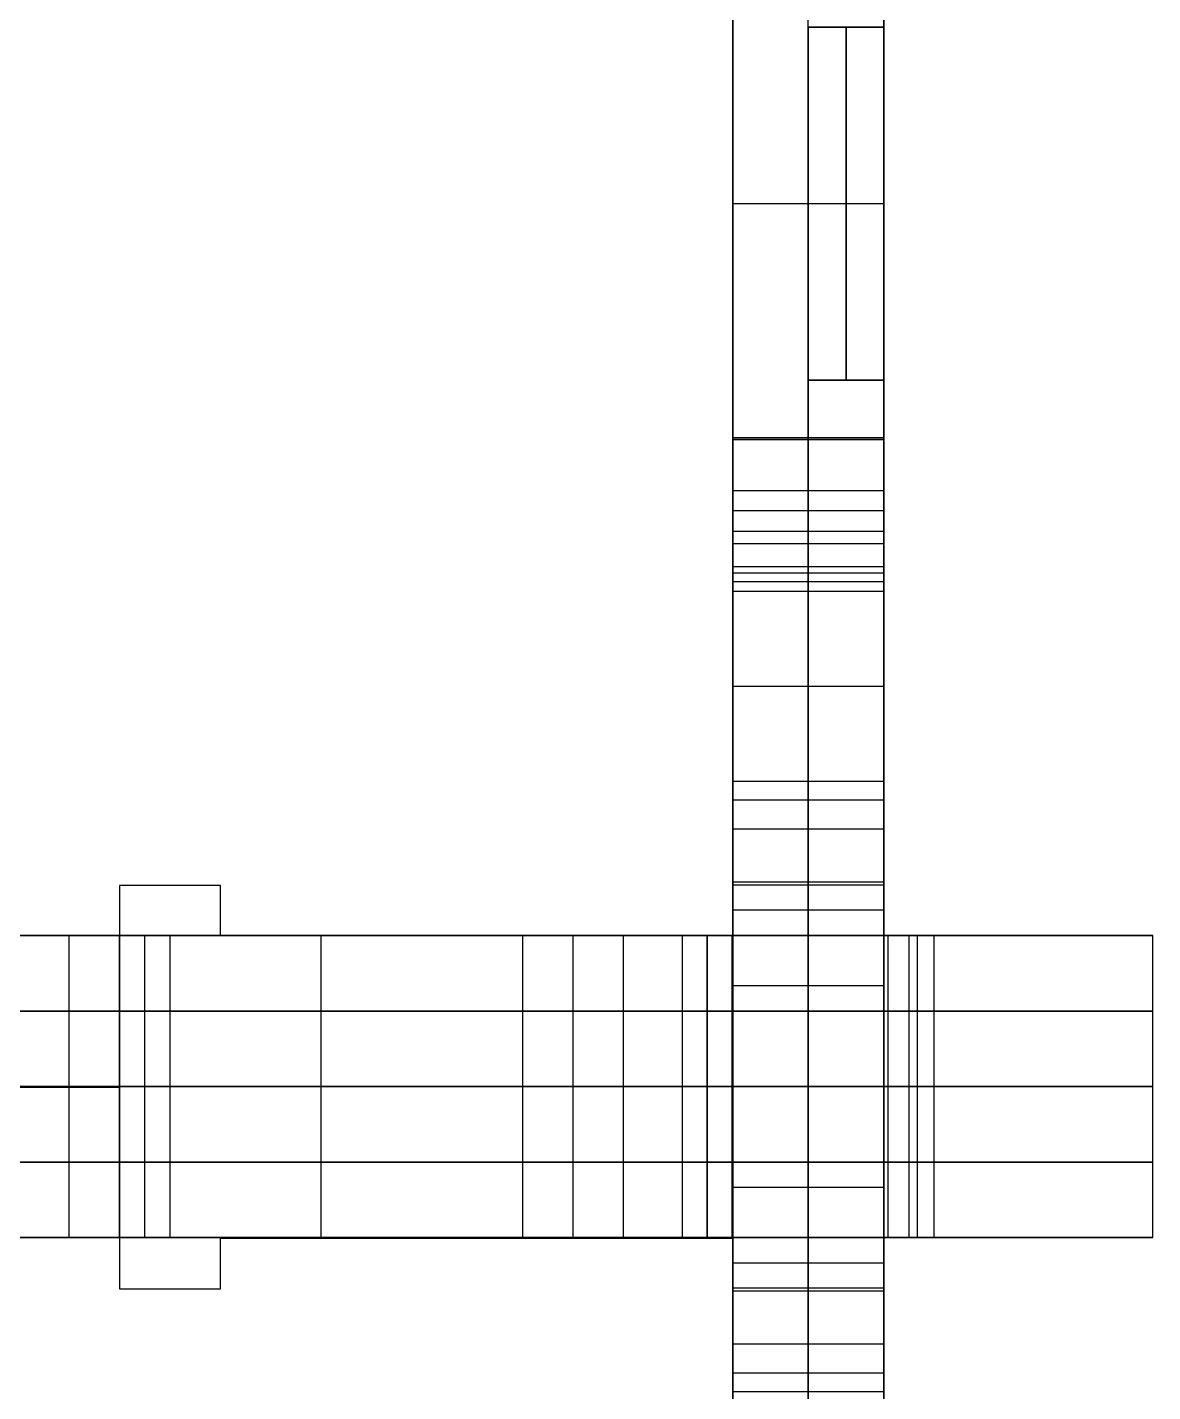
# Model space of a CAD drawing. Extents: x 3574 to 3842, y -44368 to -40231.
# Drawn here: x 3708.5 to 3842.5, y -42335.8 to -42173.4 of the extents above; entities that cross this region are included whole.
import ezdxf

# ---------------------------------------------------------------- set-up
doc = ezdxf.new("R2010")
doc.units = 0
doc.layers.add('ENDS', color=40, linetype='CONTINUOUS')

# ---------------------------------------------------------------- blocks, each defined once
blk = doc.blocks.new('SKYLARK200_END-XS-1')
at = {"layer": 'ENDS'}
for p, q in [((-50, 2668, 141), (-50, 2068, 141)), ((-32, 2668, 141), (-32, 2068, 141)), ((-50, 2227.55, 282), (-50, 2085.94, 282)), ((-50, 2227.55, 264), (-50, 2085.94, 264)), ((-50, 2227.55, 273), (-50, 2085.94, 273)), ((-50, 2212.1, 56), (-50, 2134.1, 56)), ((-50, 2134.1, 226), (-50, 2212.1, 226)), ((-41, 2194.1, 226), (-41, 2212.1, 226)), ((-32, 2212.1, 56), (-32, 2194.1, 56)), ((-32, 2194.1, 226), (-32, 2212.1, 226)), ((-32, 2194.1, 226), (-41, 2194.1, 226)), ((-41, 2194.1, 226), (-41, 2152.1, 226)), ((-41, 2152.1, 56), (-41, 2194.1, 56)), ((-41, 2194.1, 56), (-32, 2194.1, 56)), ((-41, 2191.29, 215.5), (-41, 2154.91, 215.5)), ((-41, 2154.91, 66.5), (-41, 2191.29, 66.5)), ((-41, 2173.1, 226), (-50, 2173.1, 226)), ((-41, 2173.1, 56), (-50, 2173.1, 56)), ((-32, 2173.1, 205), (-41, 2173.1, 205)), ((-41, 2173.1, 226), (-41, 2173.1, 205)), ((-32, 2173.1, 77), (-41, 2173.1, 77)), ((-41, 2173.1, 56), (-41, 2173.1, 77)), ((-50, 2156.75, 282), (-50, 2156.75, 264)), ((-41, 2152.1, 226), (-32, 2152.1, 226)), ((-32, 2152.1, 56), (-41, 2152.1, 56)), ((-41, 2134.1, 226), (-41, 2152.1, 226)), ((-41, 2152.1, 56), (-41, 2134.1, 56)), ((-32, 2134.1, 226), (-32, 2152.1, 226)), ((-32, 2152.1, 56), (-32, 2134.1, 56)), ((-32, 2145.25, 0), (-50, 2145.25, 0)), ((-50, 2145.25, 0), (-50, 2132.6, 0)), ((-32, 2145.25, 282), (-50, 2145.25, 282)), ((-50, 2132.6, 282), (-50, 2145.25, 282)), ((-32, 2145.19, 0.87), (-50, 2145.19, 0.87)), ((-32, 2145.19, 281.13), (-50, 2145.19, 281.13)), ((-32, 2145, 1.72), (-50, 2145, 1.72)), ((-50, 2128.1, 50), (-50, 2145, 1.72)), ((-32, 2145, 280.28), (-50, 2145, 280.28)), ((-50, 2145, 280.28), (-50, 2128.1, 232)), ((-41, 2145.25, 0), (-41, 2132.6, 0)), ((-41, 2132.6, 282), (-41, 2145.25, 282)), ((-41, 2128.1, 50), (-41, 2145, 1.72)), ((-41, 2145, 280.28), (-41, 2128.1, 232)), ((-32, 2145.25, 0), (-32, 2132.6, 0)), ((-32, 2132.6, 282), (-32, 2145.25, 282)), ((-32, 2128.1, 50), (-32, 2145, 1.72)), ((-32, 2145, 280.28), (-32, 2128.1, 232)), ((-32, 2138.92, 0), (-50, 2138.92, 0)), ((-32, 2138.92, 282), (-50, 2138.92, 282)), ((-32, 2136.55, 25.86), (-50, 2136.55, 25.86)), ((-32, 2136.55, 256.14), (-50, 2136.55, 256.14)), ((-32, 2134.1, 56), (-50, 2134.1, 56)), ((-32, 2134.1, 226), (-50, 2134.1, 226)), ((-32, 2132.6, 0), (-50, 2132.6, 0)), ((-32, 2132.6, 282), (-50, 2132.6, 282)), ((-32, 2129.86, 54.24), (-50, 2129.86, 54.24)), ((-32, 2129.86, 227.76), (-50, 2129.86, 227.76)), ((-32, 2129.13, -1.1), (-50, 2129.13, -1.1)), ((-32, 2129.13, 283.1), (-50, 2129.13, 283.1)), ((-32, 2128.1, 50), (-50, 2128.1, 50)), ((-32, 2128.1, 232), (-50, 2128.1, 232)), ((-32, 2126.94, -4), (-50, 2126.94, -4)), ((-32, 2126.94, 286), (-50, 2126.94, 286)), ((-32, 2115.62, -12), (-50, 2115.62, -12)), ((-32, 2115.62, 294), (-50, 2115.62, 294)), ((-32, 2104.31, -4), (-50, 2104.31, -4)), ((-32, 2104.31, 286), (-50, 2104.31, 286)), ((-32, 2102.12, -1.1), (-50, 2102.12, -1.1)), ((-32, 2102.12, 283.1), (-50, 2102.12, 283.1)), ((-32, 2098.65, 0), (-50, 2098.65, 0)), ((-50, 2098.65, 0), (-50, 2086, 0)), ((-32, 2098.65, 282), (-50, 2098.65, 282)), ((-50, 2086, 282), (-50, 2098.65, 282)), ((-41, 2098.65, 0), (-41, 2086, 0)), ((-41, 2086, 282), (-41, 2098.65, 282)), ((-32, 2098.65, 0), (-32, 2086, 0)), ((-32, 2086, 282), (-32, 2098.65, 282)), ((-111, 2091.96, 282), (-123, 2091.96, 282)), ((-123, 2091.96, 282), (-123, 2091.96, 264)), ((-111, 2091.96, 264), (-123, 2091.96, 264)), ((-123, 2091.96, 282), (-123, 2067.96, 282)), ((-123, 2091.96, 264), (-123, 2067.96, 264)), ((-111, 2091.96, 273), (-123, 2091.96, 273)), ((-123, 2091.96, 273), (-123, 2067.96, 273)), ((-117, 2091.96, 282), (-117, 2091.96, 264)), ((-111, 2085.96, 282), (-111, 2091.96, 282)), ((-111, 2091.96, 282), (-111, 2091.96, 264)), ((-111, 2085.96, 264), (-111, 2091.96, 264)), ((-111, 2085.96, 273), (-111, 2091.96, 273)), ((-32, 2092.33, 0), (-50, 2092.33, 0)), ((-32, 2092.33, 282), (-50, 2092.33, 282)), ((-32, 2092, 12.75), (-50, 2092, 12.75)), ((-50, 2086, 12.75), (-50, 2092, 12.75)), ((-32, 2092, 24.75), (-50, 2092, 24.75)), ((-50, 2092, 12.75), (-50, 2092, 24.75)), ((-50, 2092, 24.75), (-50, 2068, 24.75)), ((-32, 2092, 79.75), (-50, 2092, 79.75)), ((-50, 2068, 79.75), (-50, 2092, 79.75)), ((-32, 2092, 101), (-50, 2092, 101)), ((-50, 2092, 79.75), (-50, 2092, 101)), ((-50, 2092, 101), (-50, 2068, 101)), ((-32, 2092, 181), (-50, 2092, 181)), ((-50, 2068, 181), (-50, 2092, 181)), ((-32, 2092, 189), (-50, 2092, 189)), ((-50, 2092, 181), (-50, 2092, 189)), ((-50, 2092, 189), (-50, 2086, 189)), ((-32, 2092, 202.5), (-50, 2092, 202.5)), ((-50, 2086, 202.5), (-50, 2092, 202.5)), ((-32, 2092, 214.5), (-50, 2092, 214.5)), ((-50, 2092, 202.5), (-50, 2092, 214.5)), ((-50, 2092, 214.5), (-50, 2068, 214.5)), ((-32, 2092, 259.5), (-50, 2092, 259.5)), ((-50, 2068, 259.5), (-50, 2092, 259.5)), ((-32, 2092, 271.5), (-50, 2092, 271.5)), ((-50, 2092, 259.5), (-50, 2092, 271.5)), ((-50, 2092, 271.5), (-50, 2086, 271.5)), ((-32, 2092, 18.75), (-50, 2092, 18.75)), ((-32, 2092, 90.37), (-50, 2092, 90.37)), ((-32, 2092, 185), (-50, 2092, 185)), ((-32, 2092, 208.5), (-50, 2092, 208.5)), ((-32, 2092, 265.5), (-50, 2092, 265.5)), ((-41, 2086, 12.75), (-41, 2092, 12.75)), ((-41, 2092, 12.75), (-41, 2092, 24.75)), ((-41, 2092, 24.75), (-41, 2068, 24.75)), ((-41, 2068, 79.75), (-41, 2092, 79.75)), ((-41, 2092, 79.75), (-41, 2092, 101)), ((-41, 2092, 101), (-41, 2068, 101)), ((-41, 2068, 181), (-41, 2092, 181)), ((-41, 2092, 181), (-41, 2092, 189)), ((-41, 2092, 189), (-41, 2086, 189)), ((-41, 2086, 202.5), (-41, 2092, 202.5)), ((-41, 2092, 202.5), (-41, 2092, 214.5)), ((-41, 2092, 214.5), (-41, 2068, 214.5)), ((-41, 2068, 259.5), (-41, 2092, 259.5)), ((-41, 2092, 259.5), (-41, 2092, 271.5)), ((-41, 2092, 271.5), (-41, 2086, 271.5)), ((-32, 2086, 12.75), (-32, 2092, 12.75)), ((-32, 2092, 12.75), (-32, 2092, 24.75)), ((-32, 2092, 24.75), (-32, 2068, 24.75)), ((-32, 2068, 79.75), (-32, 2092, 79.75)), ((-32, 2092, 79.75), (-32, 2092, 101)), ((-32, 2092, 101), (-32, 2068, 101)), ((-32, 2068, 181), (-32, 2092, 181)), ((-32, 2092, 181), (-32, 2092, 189)), ((-32, 2092, 189), (-32, 2086, 189)), ((-32, 2086, 202.5), (-32, 2092, 202.5)), ((-32, 2092, 202.5), (-32, 2092, 214.5)), ((-32, 2092, 214.5), (-32, 2068, 214.5)), ((-32, 2068, 259.5), (-32, 2092, 259.5)), ((-32, 2092, 259.5), (-32, 2092, 271.5)), ((-32, 2092, 271.5), (-32, 2086, 271.5)), ((-111, 2088.96, 282), (-111, 2088.96, 264)), ((-32, 2089, 12.75), (-50, 2089, 12.75)), ((-32, 2089, 189), (-50, 2089, 189)), ((-32, 2089, 202.5), (-50, 2089, 202.5)), ((-32, 2089, 271.5), (-50, 2089, 271.5)), ((-250, 2086, 141), (-50, 2086, 141)), ((-117, 2086, 140), (-183, 2086, 140)), ((-135, 2086, 258), (-123, 2086, 258)), ((-134, 2086, 140), (-134, 2086, 258)), ((-129, 2068, 258), (-129, 2086, 258)), ((-123, 2068, 128), (-123, 2086, 128)), ((-123, 2086, -18), (-123, 2086, 128)), ((-123, 2068, -18), (-123, 2086, -18)), ((-123, 2086, 128), (-117, 2086, 128)), ((-123, 2068, 258), (-123, 2086, 258)), ((-123, 2068, 300), (-123, 2086, 300)), ((-123, 2086, 258), (-123, 2086, 300)), ((-123, 2086, 300), (-75, 2086, 300)), ((-75, 2086, -18), (-123, 2086, -18)), ((-123, 2068, 55), (-123, 2086, 55)), ((-123, 2068, 140), (-123, 2086, 140)), ((-123, 2068, 264), (-123, 2086, 264)), ((-120, 2068, 128), (-120, 2086, 128)), ((-117, 2068, 128), (-117, 2086, 128)), ((-117, 2068, 140), (-117, 2086, 140)), ((-117, 2086, 128), (-117, 2086, 140)), ((-117, 2068, 134), (-117, 2086, 134)), ((-50, 2085.94, 282), (-111, 2085.96, 282)), ((-111, 2085.96, 282), (-111, 2085.96, 264)), ((-50, 2085.94, 264), (-111, 2085.96, 264)), ((-50, 2085.94, 273), (-111, 2085.96, 273)), ((-99, 2068, 300), (-99, 2086, 300)), ((-99, 2068, -18), (-99, 2086, -18)), ((-80.5, 2085.95, 282), (-80.5, 2085.95, 264)), ((-75, 2068, 300), (-75, 2086, 300)), ((-75, 2068, 276), (-75, 2086, 276)), ((-75, 2086, 300), (-75, 2086, 276)), ((-75, 2086, 276), (-63, 2086, 276)), ((-75, 2068, 6), (-75, 2086, 6)), ((-63, 2086, 6), (-75, 2086, 6)), ((-75, 2068, -18), (-75, 2086, -18)), ((-75, 2086, 6), (-75, 2086, -18)), ((-75, 2068, 282), (-75, 2086, 282)), ((-75, 2068, 0), (-75, 2086, 0)), ((-69, 2068, 276), (-69, 2086, 276)), ((-69, 2068, 6), (-69, 2086, 6)), ((-63, 2068, 276), (-63, 2086, 276)), ((-63, 2068, 282), (-63, 2086, 282)), ((-63, 2086, 276), (-63, 2086, 282)), ((-63, 2086, 282), (0, 2086, 282)), ((-63, 2068, 0), (-63, 2086, 0)), ((0, 2086, 0), (-63, 2086, 0)), ((-63, 2068, 6), (-63, 2086, 6)), ((-63, 2086, 0), (-63, 2086, 6)), ((-63, 2068, 279), (-63, 2086, 279)), ((-63, 2068, 3), (-63, 2086, 3)), ((-56, 2068, 181), (-56, 2086, 181)), ((0, 2086, 181), (-56, 2086, 181)), ((-56, 2068, 169), (-56, 2086, 169)), ((-56, 2086, 181), (-56, 2086, 169)), ((-56, 2086, 169), (-50, 2086, 169)), ((-56, 2068, 113), (-56, 2086, 113)), ((-50, 2086, 113), (-56, 2086, 113)), ((-56, 2068, 101), (-56, 2086, 101)), ((-56, 2086, 113), (-56, 2086, 101)), ((-56, 2086, 101), (0, 2086, 101)), ((-56, 2086, 24.82), (-26, 2086, 24.82)), ((-56, 2068, 24.82), (-56, 2086, 24.82)), ((-56, 2068, 79.75), (-56, 2086, 79.75)), ((-26, 2086, 79.75), (-56, 2086, 79.75)), ((-56, 2068, 67.75), (-56, 2086, 67.75)), ((-56, 2086, 79.75), (-56, 2086, 67.75)), ((-56, 2086, 67.75), (-50.02, 2086, 67.75)), ((-56, 2068, 36.71), (-56, 2086, 36.71)), ((-50.07, 2086, 36.71), (-56, 2086, 36.71)), ((-56, 2086, 36.71), (-56, 2086, 24.82)), ((-56, 2068, 259.5), (-56, 2086, 259.5)), ((-26, 2086, 259.5), (-56, 2086, 259.5)), ((-56, 2068, 247.5), (-56, 2086, 247.5)), ((-56, 2086, 259.5), (-56, 2086, 247.5)), ((-56, 2086, 247.5), (-50, 2086, 247.5)), ((-56, 2068, 226.5), (-56, 2086, 226.5)), ((-50, 2086, 226.5), (-56, 2086, 226.5)), ((-56, 2068, 214.5), (-56, 2086, 214.5)), ((-56, 2086, 226.5), (-56, 2086, 214.5)), ((-56, 2086, 214.5), (-26, 2086, 214.5)), ((-56, 2068, 175), (-56, 2086, 175)), ((-56, 2068, 107), (-56, 2086, 107)), ((-56, 2068, 73.75), (-56, 2086, 73.75)), ((-56, 2068, 30.76), (-56, 2086, 30.76)), ((-56, 2068, 253.5), (-56, 2086, 253.5)), ((-56, 2068, 220.5), (-56, 2086, 220.5)), ((-53.04, 2068, 36.71), (-53.04, 2086, 36.71)), ((-53.01, 2068, 67.75), (-53.01, 2086, 67.75)), ((-53, 2068, 169), (-53, 2086, 169)), ((-53, 2068, 113), (-53, 2086, 113)), ((-53, 2068, 247.5), (-53, 2086, 247.5)), ((-53, 2068, 226.5), (-53, 2086, 226.5)), ((-50.07, 2068, 36.71), (-50.07, 2086, 36.71)), ((-50.02, 2086, 67.75), (-50.07, 2086, 36.71)), ((-50.05, 2068, 52.23), (-50.05, 2086, 52.23)), ((-50.02, 2068, 67.75), (-50.02, 2086, 67.75)), ((-50, 2068, 169), (-50, 2086, 169)), ((-50, 2068, 113), (-50, 2086, 113)), ((-50, 2086, 169), (-50, 2086, 113)), ((-50, 2068, 247.5), (-50, 2086, 247.5)), ((-50, 2068, 226.5), (-50, 2086, 226.5)), ((-50, 2086, 247.5), (-50, 2086, 226.5)), ((-50, 2068, 141), (-50, 2086, 141)), ((-50, 2068, 259.5), (-50, 2086, 259.5)), ((-50, 2068, 237), (-50, 2086, 237)), ((-32, 2086, 0), (-50, 2086, 0)), ((-32, 2086, 12.75), (-50, 2086, 12.75)), ((-50, 2086, 0), (-50, 2086, 12.75)), ((-32, 2086, 189), (-50, 2086, 189)), ((-32, 2086, 202.5), (-50, 2086, 202.5)), ((-50, 2086, 189), (-50, 2086, 202.5)), ((-32, 2086, 271.5), (-50, 2086, 271.5)), ((-32, 2086, 282), (-50, 2086, 282)), ((-50, 2086, 271.5), (-50, 2086, 282)), ((-32, 2086, 6.37), (-50, 2086, 6.37)), ((-32, 2086, 195.75), (-50, 2086, 195.75)), ((-32, 2086, 276.75), (-50, 2086, 276.75)), ((-50, 2085.94, 282), (-50, 2085.94, 264)), ((-41, 2068, 24.82), (-41, 2086, 24.82)), ((-41, 2068, 79.75), (-41, 2086, 79.75)), ((-41, 2086, 0), (-41, 2086, 12.75)), ((-41, 2086, 189), (-41, 2086, 202.5)), ((-41, 2086, 271.5), (-41, 2086, 282)), ((-32, 2068, 36.82), (-32, 2086, 36.82)), ((-26, 2086, 36.82), (-32, 2086, 36.82)), ((-32, 2068, 67.75), (-32, 2086, 67.75)), ((-32, 2086, 36.82), (-32, 2086, 67.75)), ((-32, 2086, 67.75), (-26, 2086, 67.75)), ((-32, 2068, 226.5), (-32, 2086, 226.5)), ((-26, 2086, 226.5), (-32, 2086, 226.5)), ((-32, 2068, 247.5), (-32, 2086, 247.5)), ((-32, 2086, 226.5), (-32, 2086, 247.5)), ((-32, 2086, 247.5), (-26, 2086, 247.5)), ((-32, 2068, 52.28), (-32, 2086, 52.28)), ((-32, 2068, 214.5), (-32, 2086, 214.5)), ((-32, 2068, 237), (-32, 2086, 237)), ((-32, 2086, 0), (-32, 2086, 12.75)), ((-32, 2086, 189), (-32, 2086, 202.5)), ((-32, 2086, 271.5), (-32, 2086, 282)), ((-31.5, 2068, 282), (-31.5, 2086, 282)), ((-31.5, 2068, 0), (-31.5, 2086, 0)), ((-29, 2068, 36.82), (-29, 2086, 36.82)), ((-29, 2068, 67.75), (-29, 2086, 67.75)), ((-29, 2068, 226.5), (-29, 2086, 226.5)), ((-29, 2068, 247.5), (-29, 2086, 247.5)), ((-28, 2068, 181), (-28, 2086, 181)), ((-28, 2068, 101), (-28, 2086, 101)), ((-26, 2068, 24.82), (-26, 2086, 24.82)), ((-26, 2068, 36.82), (-26, 2086, 36.82)), ((-26, 2086, 24.82), (-26, 2086, 36.82)), ((-26, 2068, 67.75), (-26, 2086, 67.75)), ((-26, 2068, 79.75), (-26, 2086, 79.75)), ((-26, 2086, 67.75), (-26, 2086, 79.75)), ((-26, 2068, 259.5), (-26, 2086, 259.5)), ((-26, 2068, 214.5), (-26, 2086, 214.5)), ((-26, 2068, 226.5), (-26, 2086, 226.5)), ((-26, 2086, 214.5), (-26, 2086, 226.5)), ((-26, 2068, 247.5), (-26, 2086, 247.5)), ((-26, 2086, 247.5), (-26, 2086, 259.5)), ((-26, 2068, 30.82), (-26, 2086, 30.82)), ((-26, 2068, 73.75), (-26, 2086, 73.75)), ((-26, 2068, 220.5), (-26, 2086, 220.5)), ((-26, 2068, 253.5), (-26, 2086, 253.5)), ((0, 2068, 282), (0, 2086, 282)), ((0, 2068, 181), (0, 2086, 181)), ((0, 2086, 282), (0, 2086, 181)), ((0, 2068, 101), (0, 2086, 101)), ((0, 2068, 0), (0, 2086, 0)), ((0, 2086, 101), (0, 2086, 0)), ((0, 2068, 231.5), (0, 2086, 231.5)), ((0, 2068, 50.5), (0, 2086, 50.5)), ((-123, 2079.96, 282), (-123, 2079.96, 264)), ((-32, 2080, 24.75), (-50, 2080, 24.75)), ((-32, 2080, 79.75), (-50, 2080, 79.75)), ((-32, 2080, 101), (-50, 2080, 101)), ((-32, 2080, 181), (-50, 2080, 181)), ((-32, 2080, 214.5), (-50, 2080, 214.5)), ((-32, 2080, 259.5), (-50, 2080, 259.5)), ((-117, 2077, 140), (-183, 2077, 140)), ((-135, 2077, 258), (-123, 2077, 258)), ((-123, 2077, -18), (-123, 2077, 128)), ((-123, 2077, 128), (-117, 2077, 128)), ((-123, 2077, 258), (-123, 2077, 300)), ((-123, 2077, 300), (-75, 2077, 300)), ((-75, 2077, -18), (-123, 2077, -18)), ((-117, 2077, 128), (-117, 2077, 140)), ((-75, 2077, 300), (-75, 2077, 276)), ((-75, 2077, 276), (-63, 2077, 276)), ((-63, 2077, 6), (-75, 2077, 6)), ((-75, 2077, 6), (-75, 2077, -18)), ((-63, 2077, 276), (-63, 2077, 282)), ((-63, 2077, 282), (0, 2077, 282)), ((0, 2077, 0), (-63, 2077, 0)), ((-63, 2077, 0), (-63, 2077, 6)), ((0, 2077, 181), (-56, 2077, 181)), ((-56, 2077, 181), (-56, 2077, 169)), ((-56, 2077, 169), (-50, 2077, 169)), ((-50, 2077, 113), (-56, 2077, 113)), ((-56, 2077, 113), (-56, 2077, 101)), ((-56, 2077, 101), (0, 2077, 101)), ((-56, 2077, 24.82), (-26, 2077, 24.82)), ((-26, 2077, 79.75), (-56, 2077, 79.75)), ((-56, 2077, 79.75), (-56, 2077, 67.75)), ((-56, 2077, 67.75), (-50.02, 2077, 67.75)), ((-50.07, 2077, 36.71), (-56, 2077, 36.71)), ((-56, 2077, 36.71), (-56, 2077, 24.82)), ((-26, 2077, 259.5), (-56, 2077, 259.5)), ((-56, 2077, 259.5), (-56, 2077, 247.5)), ((-56, 2077, 247.5), (-50, 2077, 247.5)), ((-50, 2077, 226.5), (-56, 2077, 226.5)), ((-56, 2077, 226.5), (-56, 2077, 214.5)), ((-56, 2077, 214.5), (-26, 2077, 214.5)), ((-50.02, 2077, 67.75), (-50.07, 2077, 36.71)), ((-50, 2077, 169), (-50, 2077, 113)), ((-50, 2077, 247.5), (-50, 2077, 226.5)), ((-26, 2077, 36.82), (-32, 2077, 36.82)), ((-32, 2077, 36.82), (-32, 2077, 67.75)), ((-32, 2077, 67.75), (-26, 2077, 67.75)), ((-26, 2077, 226.5), (-32, 2077, 226.5)), ((-32, 2077, 226.5), (-32, 2077, 247.5)), ((-32, 2077, 247.5), (-26, 2077, 247.5)), ((-26, 2077, 24.82), (-26, 2077, 36.82)), ((-26, 2077, 67.75), (-26, 2077, 79.75)), ((-26, 2077, 214.5), (-26, 2077, 226.5)), ((-26, 2077, 247.5), (-26, 2077, 259.5)), ((0, 2077, 282), (0, 2077, 181)), ((0, 2077, 101), (0, 2077, 0)), ((-250, 2068.03, 141), (-50, 2068.03, 141)), ((-250, 2068, 141), (-50, 2068, 141)), ((-117, 2068.03, 140), (-183, 2068.03, 140)), ((-117, 2068, 140), (-183, 2068, 140)), ((-123, 2067.96, 282), (-177, 2068, 282)), ((-123, 2067.96, 264), (-177, 2068, 264)), ((-123, 2067.96, 273), (-177, 2068, 273)), ((-177, 2067.89, 282), (-123, 2067.93, 282)), ((-177, 2067.89, 264), (-123, 2067.93, 264)), ((-177, 2067.89, 273), (-123, 2067.93, 273)), ((-135, 2068.03, 258), (-123, 2068.03, 258)), ((-135, 2068, 258), (-123, 2068, 258)), ((-134, 2068, 140), (-134, 2068, 258)), ((-129, 2050.03, 258), (-129, 2068.03, 258)), ((-123, 2050.03, 128), (-123, 2068.03, 128)), ((-123, 2068.03, -18), (-123, 2068.03, 128)), ((-123, 2050.03, -18), (-123, 2068.03, -18)), ((-123, 2068.03, 128), (-117, 2068.03, 128)), ((-123, 2050.03, 258), (-123, 2068.03, 258)), ((-123, 2050.03, 300), (-123, 2068.03, 300)), ((-123, 2068.03, 258), (-123, 2068.03, 300)), ((-123, 2068.03, 300), (-75, 2068.03, 300)), ((-75, 2068.03, -18), (-123, 2068.03, -18)), ((-123, 2050.03, 55), (-123, 2068.03, 55)), ((-123, 2050.03, 140), (-123, 2068.03, 140)), ((-123, 2050.03, 264), (-123, 2068.03, 264)), ((-123, 2068, -18), (-123, 2068, 128)), ((-123, 2068, 128), (-117, 2068, 128)), ((-123, 2068, 258), (-123, 2068, 300)), ((-123, 2068, 300), (-75, 2068, 300)), ((-75, 2068, -18), (-123, 2068, -18)), ((-123, 2067.96, 282), (-123, 2067.96, 264)), ((-123, 2067.93, 282), (-123, 2067.93, 264)), ((-123, 2067.93, 282), (-123, 2043.93, 282)), ((-123, 2067.93, 264), (-123, 2043.93, 264)), ((-123, 2067.93, 273), (-123, 2043.93, 273)), ((-120, 2050.03, 128), (-120, 2068.03, 128)), ((-117, 2050.03, 128), (-117, 2068.03, 128)), ((-117, 2050.03, 140), (-117, 2068.03, 140)), ((-117, 2068.03, 128), (-117, 2068.03, 140)), ((-117, 2050.03, 134), (-117, 2068.03, 134)), ((-117, 2068, 128), (-117, 2068, 140)), ((-99, 2050.03, 300), (-99, 2068.03, 300)), ((-99, 2050.03, -18), (-99, 2068.03, -18)), ((-75, 2050.03, 300), (-75, 2068.03, 300)), ((-75, 2050.03, 276), (-75, 2068.03, 276)), ((-75, 2068.03, 300), (-75, 2068.03, 276)), ((-75, 2068.03, 276), (-63, 2068.03, 276)), ((-75, 2050.03, 6), (-75, 2068.03, 6)), ((-63, 2068.03, 6), (-75, 2068.03, 6)), ((-75, 2050.03, -18), (-75, 2068.03, -18)), ((-75, 2068.03, 6), (-75, 2068.03, -18)), ((-75, 2050.03, 282), (-75, 2068.03, 282)), ((-75, 2050.03, 0), (-75, 2068.03, 0)), ((-75, 2068, 300), (-75, 2068, 276)), ((-75, 2068, 276), (-63, 2068, 276)), ((-63, 2068, 6), (-75, 2068, 6)), ((-75, 2068, 6), (-75, 2068, -18)), ((-69, 2050.03, 276), (-69, 2068.03, 276)), ((-69, 2050.03, 6), (-69, 2068.03, 6)), ((-63, 2050.03, 276), (-63, 2068.03, 276)), ((-63, 2050.03, 282), (-63, 2068.03, 282)), ((-63, 2068.03, 276), (-63, 2068.03, 282)), ((-63, 2068.03, 282), (0, 2068.03, 282)), ((-63, 2050.03, 0), (-63, 2068.03, 0)), ((0, 2068.03, 0), (-63, 2068.03, 0)), ((-63, 2050.03, 6), (-63, 2068.03, 6)), ((-63, 2068.03, 0), (-63, 2068.03, 6)), ((-63, 2050.03, 279), (-63, 2068.03, 279)), ((-63, 2050.03, 3), (-63, 2068.03, 3)), ((-63, 2068, 276), (-63, 2068, 282)), ((-63, 2068, 282), (0, 2068, 282)), ((0, 2068, 0), (-63, 2068, 0)), ((-63, 2068, 0), (-63, 2068, 6)), ((-56, 2050.03, 181), (-56, 2068.03, 181)), ((0, 2068.03, 181), (-56, 2068.03, 181)), ((-56, 2050.03, 169), (-56, 2068.03, 169)), ((-56, 2068.03, 181), (-56, 2068.03, 169)), ((-56, 2068.03, 169), (-50, 2068.03, 169)), ((-56, 2050.03, 113), (-56, 2068.03, 113)), ((-50, 2068.03, 113), (-56, 2068.03, 113)), ((-56, 2050.03, 101), (-56, 2068.03, 101)), ((-56, 2068.03, 113), (-56, 2068.03, 101)), ((-56, 2068.03, 101), (0, 2068.03, 101)), ((-56, 2068.03, 24.82), (-26, 2068.03, 24.82)), ((-56, 2050.03, 24.82), (-56, 2068.03, 24.82)), ((-56, 2050.03, 79.75), (-56, 2068.03, 79.75)), ((-26, 2068.03, 79.75), (-56, 2068.03, 79.75)), ((-56, 2050.03, 67.75), (-56, 2068.03, 67.75)), ((-56, 2068.03, 79.75), (-56, 2068.03, 67.75)), ((-56, 2068.03, 67.75), (-50.02, 2068.03, 67.75)), ((-56, 2050.03, 36.71), (-56, 2068.03, 36.71)), ((-50.07, 2068.03, 36.71), (-56, 2068.03, 36.71)), ((-56, 2068.03, 36.71), (-56, 2068.03, 24.82)), ((-56, 2050.03, 259.5), (-56, 2068.03, 259.5)), ((-26, 2068.03, 259.5), (-56, 2068.03, 259.5)), ((-56, 2050.03, 247.5), (-56, 2068.03, 247.5)), ((-56, 2068.03, 259.5), (-56, 2068.03, 247.5)), ((-56, 2068.03, 247.5), (-50, 2068.03, 247.5)), ((-56, 2050.03, 226.5), (-56, 2068.03, 226.5)), ((-50, 2068.03, 226.5), (-56, 2068.03, 226.5)), ((-56, 2050.03, 214.5), (-56, 2068.03, 214.5)), ((-56, 2068.03, 226.5), (-56, 2068.03, 214.5)), ((-56, 2068.03, 214.5), (-26, 2068.03, 214.5)), ((-56, 2050.03, 175), (-56, 2068.03, 175)), ((-56, 2050.03, 107), (-56, 2068.03, 107)), ((-56, 2050.03, 73.75), (-56, 2068.03, 73.75)), ((-56, 2050.03, 30.76), (-56, 2068.03, 30.76)), ((-56, 2050.03, 253.5), (-56, 2068.03, 253.5)), ((-56, 2050.03, 220.5), (-56, 2068.03, 220.5)), ((0, 2068, 181), (-56, 2068, 181)), ((-56, 2068, 181), (-56, 2068, 169)), ((-56, 2068, 169), (-50, 2068, 169)), ((-50, 2068, 113), (-56, 2068, 113)), ((-56, 2068, 113), (-56, 2068, 101)), ((-56, 2068, 101), (0, 2068, 101)), ((-56, 2068, 24.82), (-26, 2068, 24.82)), ((-26, 2068, 79.75), (-56, 2068, 79.75)), ((-56, 2068, 79.75), (-56, 2068, 67.75)), ((-56, 2068, 67.75), (-50.02, 2068, 67.75)), ((-50.07, 2068, 36.71), (-56, 2068, 36.71)), ((-56, 2068, 36.71), (-56, 2068, 24.82)), ((-26, 2068, 259.5), (-56, 2068, 259.5)), ((-56, 2068, 259.5), (-56, 2068, 247.5)), ((-56, 2068, 247.5), (-50, 2068, 247.5)), ((-50, 2068, 226.5), (-56, 2068, 226.5)), ((-56, 2068, 226.5), (-56, 2068, 214.5)), ((-56, 2068, 214.5), (-26, 2068, 214.5)), ((-53.04, 2050.03, 36.71), (-53.04, 2068.03, 36.71)), ((-53.01, 2050.03, 67.75), (-53.01, 2068.03, 67.75)), ((-53, 2050.03, 169), (-53, 2068.03, 169)), ((-53, 2050.03, 113), (-53, 2068.03, 113)), ((-53, 2050.03, 247.5), (-53, 2068.03, 247.5)), ((-53, 2050.03, 226.5), (-53, 2068.03, 226.5)), ((-50.07, 2050.03, 36.71), (-50.07, 2068.03, 36.71)), ((-50.02, 2068.03, 67.75), (-50.07, 2068.03, 36.71)), ((-50.02, 2068, 67.75), (-50.07, 2068, 36.71)), ((-50.05, 2050.03, 52.23), (-50.05, 2068.03, 52.23)), ((-50.02, 2050.03, 67.75), (-50.02, 2068.03, 67.75)), ((-50, 2050.03, 169), (-50, 2068.03, 169)), ((-50, 2050.03, 113), (-50, 2068.03, 113)), ((-50, 2068.03, 169), (-50, 2068.03, 113)), ((-50, 2050.03, 247.5), (-50, 2068.03, 247.5)), ((-50, 2050.03, 226.5), (-50, 2068.03, 226.5)), ((-50, 2068.03, 247.5), (-50, 2068.03, 226.5)), ((-50, 2050.03, 141), (-50, 2068.03, 141)), ((-50, 2050.03, 259.5), (-50, 2068.03, 259.5)), ((-50, 2050.03, 237), (-50, 2068.03, 237)), ((-32, 2068, 24.75), (-50, 2068, 24.75)), ((-50, 2044, 24.75), (-50, 2068, 24.75)), ((-32, 2068, 79.75), (-50, 2068, 79.75)), ((-50, 2068, 24.75), (-50, 2068, 79.75)), ((-50, 2068, 79.75), (-50, 2044, 79.75)), ((-32, 2068, 101), (-50, 2068, 101)), ((-50, 2044, 101), (-50, 2068, 101)), ((-32, 2068, 181), (-50, 2068, 181)), ((-50, 2068, 101), (-50, 2068, 181)), ((-50, 2068, 181), (-50, 2044, 181)), ((-32, 2068, 214.5), (-50, 2068, 214.5)), ((-50, 2044, 214.5), (-50, 2068, 214.5)), ((-32, 2068, 259.5), (-50, 2068, 259.5)), ((-50, 2068, 214.5), (-50, 2068, 259.5)), ((-50, 2068, 259.5), (-50, 2044, 259.5)), ((-32, 2068, 52.25), (-50, 2068, 52.25)), ((-32, 2068, 141), (-50, 2068, 141)), ((-32, 2068, 237), (-50, 2068, 237)), ((-50, 2068, 141), (-50, 1468, 141)), ((-50, 2068, 169), (-50, 2068, 113)), ((-50, 2068, 247.5), (-50, 2068, 226.5)), ((-32, 2068, 24.75), (-50, 2068, 24.75)), ((-32, 2068, 79.75), (-50, 2068, 79.75)), ((-50, 2068, 24.75), (-50, 2068, 79.75)), ((-32, 2068, 101), (-50, 2068, 101)), ((-32, 2068, 181), (-50, 2068, 181)), ((-50, 2068, 101), (-50, 2068, 181)), ((-32, 2068, 214.5), (-50, 2068, 214.5)), ((-32, 2068, 259.5), (-50, 2068, 259.5)), ((-50, 2068, 214.5), (-50, 2068, 259.5)), ((-32, 2068, 52.25), (-50, 2068, 52.25)), ((-32, 2068, 141), (-50, 2068, 141)), ((-32, 2068, 237), (-50, 2068, 237)), ((-41, 2050.03, 24.82), (-41, 2068.03, 24.82)), ((-41, 2050.03, 79.75), (-41, 2068.03, 79.75)), ((-41, 2044, 24.75), (-41, 2068, 24.75)), ((-41, 2068, 24.75), (-41, 2068, 79.75)), ((-41, 2068, 79.75), (-41, 2044, 79.75)), ((-41, 2044, 101), (-41, 2068, 101)), ((-41, 2068, 101), (-41, 2068, 181)), ((-41, 2068, 181), (-41, 2044, 181)), ((-41, 2044, 214.5), (-41, 2068, 214.5)), ((-41, 2068, 214.5), (-41, 2068, 259.5)), ((-41, 2068, 259.5), (-41, 2044, 259.5)), ((-41, 2068, 24.75), (-41, 2068, 79.75)), ((-41, 2068, 101), (-41, 2068, 181)), ((-41, 2068, 214.5), (-41, 2068, 259.5)), ((-32, 2050.03, 36.82), (-32, 2068.03, 36.82)), ((-26, 2068.03, 36.82), (-32, 2068.03, 36.82)), ((-32, 2050.03, 67.75), (-32, 2068.03, 67.75)), ((-32, 2068.03, 36.82), (-32, 2068.03, 67.75)), ((-32, 2068.03, 67.75), (-26, 2068.03, 67.75)), ((-32, 2050.03, 226.5), (-32, 2068.03, 226.5)), ((-26, 2068.03, 226.5), (-32, 2068.03, 226.5)), ((-32, 2050.03, 247.5), (-32, 2068.03, 247.5)), ((-32, 2068.03, 226.5), (-32, 2068.03, 247.5)), ((-32, 2068.03, 247.5), (-26, 2068.03, 247.5)), ((-32, 2050.03, 52.28), (-32, 2068.03, 52.28)), ((-32, 2050.03, 214.5), (-32, 2068.03, 214.5)), ((-32, 2050.03, 237), (-32, 2068.03, 237)), ((-32, 2044, 24.75), (-32, 2068, 24.75)), ((-32, 2068, 24.75), (-32, 2068, 79.75)), ((-32, 2068, 79.75), (-32, 2044, 79.75)), ((-32, 2044, 101), (-32, 2068, 101)), ((-32, 2068, 101), (-32, 2068, 181)), ((-32, 2068, 181), (-32, 2044, 181)), ((-32, 2044, 214.5), (-32, 2068, 214.5)), ((-32, 2068, 214.5), (-32, 2068, 259.5)), ((-32, 2068, 259.5), (-32, 2044, 259.5)), ((-32, 2068, 141), (-32, 1468, 141)), ((-26, 2068, 36.82), (-32, 2068, 36.82)), ((-32, 2068, 36.82), (-32, 2068, 67.75)), ((-32, 2068, 67.75), (-26, 2068, 67.75)), ((-26, 2068, 226.5), (-32, 2068, 226.5)), ((-32, 2068, 226.5), (-32, 2068, 247.5)), ((-32, 2068, 247.5), (-26, 2068, 247.5)), ((-32, 2068, 24.75), (-32, 2068, 79.75)), ((-32, 2068, 101), (-32, 2068, 181)), ((-32, 2068, 214.5), (-32, 2068, 259.5)), ((-31.5, 2050.03, 282), (-31.5, 2068.03, 282)), ((-31.5, 2050.03, 0), (-31.5, 2068.03, 0)), ((-29, 2050.03, 36.82), (-29, 2068.03, 36.82)), ((-29, 2050.03, 67.75), (-29, 2068.03, 67.75)), ((-29, 2050.03, 226.5), (-29, 2068.03, 226.5)), ((-29, 2050.03, 247.5), (-29, 2068.03, 247.5)), ((-28, 2050.03, 181), (-28, 2068.03, 181)), ((-28, 2050.03, 101), (-28, 2068.03, 101)), ((-26, 2050.03, 24.82), (-26, 2068.03, 24.82)), ((-26, 2050.03, 36.82), (-26, 2068.03, 36.82)), ((-26, 2068.03, 24.82), (-26, 2068.03, 36.82)), ((-26, 2050.03, 67.75), (-26, 2068.03, 67.75)), ((-26, 2050.03, 79.75), (-26, 2068.03, 79.75)), ((-26, 2068.03, 67.75), (-26, 2068.03, 79.75)), ((-26, 2050.03, 259.5), (-26, 2068.03, 259.5)), ((-26, 2050.03, 214.5), (-26, 2068.03, 214.5)), ((-26, 2050.03, 226.5), (-26, 2068.03, 226.5)), ((-26, 2068.03, 214.5), (-26, 2068.03, 226.5)), ((-26, 2050.03, 247.5), (-26, 2068.03, 247.5)), ((-26, 2068.03, 247.5), (-26, 2068.03, 259.5)), ((-26, 2050.03, 30.82), (-26, 2068.03, 30.82)), ((-26, 2050.03, 73.75), (-26, 2068.03, 73.75)), ((-26, 2050.03, 220.5), (-26, 2068.03, 220.5)), ((-26, 2050.03, 253.5), (-26, 2068.03, 253.5)), ((-26, 2068, 24.82), (-26, 2068, 36.82)), ((-26, 2068, 67.75), (-26, 2068, 79.75)), ((-26, 2068, 214.5), (-26, 2068, 226.5)), ((-26, 2068, 247.5), (-26, 2068, 259.5)), ((0, 2050.03, 282), (0, 2068.03, 282)), ((0, 2050.03, 181), (0, 2068.03, 181)), ((0, 2068.03, 282), (0, 2068.03, 181)), ((0, 2050.03, 101), (0, 2068.03, 101)), ((0, 2050.03, 0), (0, 2068.03, 0)), ((0, 2068.03, 101), (0, 2068.03, 0)), ((0, 2050.03, 231.5), (0, 2068.03, 231.5)), ((0, 2050.03, 50.5), (0, 2068.03, 50.5)), ((0, 2068, 282), (0, 2068, 181)), ((0, 2068, 101), (0, 2068, 0)), ((-117, 2059.03, 140), (-183, 2059.03, 140)), ((-135, 2059.03, 258), (-123, 2059.03, 258)), ((-123, 2059.03, -18), (-123, 2059.03, 128)), ((-123, 2059.03, 128), (-117, 2059.03, 128)), ((-123, 2059.03, 258), (-123, 2059.03, 300)), ((-123, 2059.03, 300), (-75, 2059.03, 300)), ((-75, 2059.03, -18), (-123, 2059.03, -18)), ((-117, 2059.03, 128), (-117, 2059.03, 140)), ((-75, 2059.03, 300), (-75, 2059.03, 276)), ((-75, 2059.03, 276), (-63, 2059.03, 276)), ((-63, 2059.03, 6), (-75, 2059.03, 6)), ((-75, 2059.03, 6), (-75, 2059.03, -18)), ((-63, 2059.03, 276), (-63, 2059.03, 282)), ((-63, 2059.03, 282), (0, 2059.03, 282)), ((0, 2059.03, 0), (-63, 2059.03, 0)), ((-63, 2059.03, 0), (-63, 2059.03, 6)), ((0, 2059.03, 181), (-56, 2059.03, 181)), ((-56, 2059.03, 181), (-56, 2059.03, 169)), ((-56, 2059.03, 169), (-50, 2059.03, 169)), ((-50, 2059.03, 113), (-56, 2059.03, 113)), ((-56, 2059.03, 113), (-56, 2059.03, 101)), ((-56, 2059.03, 101), (0, 2059.03, 101)), ((-56, 2059.03, 24.82), (-26, 2059.03, 24.82)), ((-26, 2059.03, 79.75), (-56, 2059.03, 79.75)), ((-56, 2059.03, 79.75), (-56, 2059.03, 67.75)), ((-56, 2059.03, 67.75), (-50.02, 2059.03, 67.75)), ((-50.07, 2059.03, 36.71), (-56, 2059.03, 36.71)), ((-56, 2059.03, 36.71), (-56, 2059.03, 24.82)), ((-26, 2059.03, 259.5), (-56, 2059.03, 259.5)), ((-56, 2059.03, 259.5), (-56, 2059.03, 247.5)), ((-56, 2059.03, 247.5), (-50, 2059.03, 247.5)), ((-50, 2059.03, 226.5), (-56, 2059.03, 226.5)), ((-56, 2059.03, 226.5), (-56, 2059.03, 214.5)), ((-56, 2059.03, 214.5), (-26, 2059.03, 214.5)), ((-50.02, 2059.03, 67.75), (-50.07, 2059.03, 36.71)), ((-50, 2059.03, 169), (-50, 2059.03, 113)), ((-50, 2059.03, 247.5), (-50, 2059.03, 226.5)), ((-26, 2059.03, 36.82), (-32, 2059.03, 36.82)), ((-32, 2059.03, 36.82), (-32, 2059.03, 67.75)), ((-32, 2059.03, 67.75), (-26, 2059.03, 67.75)), ((-26, 2059.03, 226.5), (-32, 2059.03, 226.5)), ((-32, 2059.03, 226.5), (-32, 2059.03, 247.5)), ((-32, 2059.03, 247.5), (-26, 2059.03, 247.5)), ((-26, 2059.03, 24.82), (-26, 2059.03, 36.82)), ((-26, 2059.03, 67.75), (-26, 2059.03, 79.75)), ((-26, 2059.03, 214.5), (-26, 2059.03, 226.5)), ((-26, 2059.03, 247.5), (-26, 2059.03, 259.5)), ((0, 2059.03, 282), (0, 2059.03, 181)), ((0, 2059.03, 101), (0, 2059.03, 0)), ((-123, 2055.93, 282), (-123, 2055.93, 264)), ((-32, 2056, 24.75), (-50, 2056, 24.75)), ((-32, 2056, 79.75), (-50, 2056, 79.75)), ((-32, 2056, 101), (-50, 2056, 101)), ((-32, 2056, 181), (-50, 2056, 181)), ((-32, 2056, 214.5), (-50, 2056, 214.5)), ((-32, 2056, 259.5), (-50, 2056, 259.5)), ((-250, 2050.03, 141), (-50, 2050.03, 141)), ((-117, 2050.03, 140), (-183, 2050.03, 140)), ((-135, 2050.03, 258), (-123, 2050.03, 258)), ((-134, 2050.03, 140), (-134, 2050.03, 258)), ((-123, 2050.03, -18), (-123, 2050.03, 128)), ((-123, 2050.03, 128), (-117, 2050.03, 128)), ((-123, 2050.03, 258), (-123, 2050.03, 300)), ((-123, 2050.03, 300), (-75, 2050.03, 300)), ((-75, 2050.03, -18), (-123, 2050.03, -18)), ((-117, 2050.03, 128), (-117, 2050.03, 140)), ((-111, 2049.93, 282), (-50, 2049.96, 282)), ((-111, 2049.93, 264), (-50, 2049.96, 264)), ((-111, 2049.93, 273), (-50, 2049.96, 273)), ((-111, 2043.93, 282), (-111, 2049.93, 282)), ((-111, 2049.93, 282), (-111, 2049.93, 264)), ((-111, 2043.93, 264), (-111, 2049.93, 264)), ((-111, 2043.93, 273), (-111, 2049.93, 273)), ((-80.5, 2049.94, 282), (-80.5, 2049.94, 264)), ((-75, 2050.03, 300), (-75, 2050.03, 276)), ((-75, 2050.03, 276), (-63, 2050.03, 276)), ((-63, 2050.03, 6), (-75, 2050.03, 6)), ((-75, 2050.03, 6), (-75, 2050.03, -18)), ((-63, 2050.03, 276), (-63, 2050.03, 282)), ((-63, 2050.03, 282), (0, 2050.03, 282)), ((0, 2050.03, 0), (-63, 2050.03, 0)), ((-63, 2050.03, 0), (-63, 2050.03, 6)), ((0, 2050.03, 181), (-56, 2050.03, 181)), ((-56, 2050.03, 181), (-56, 2050.03, 169)), ((-56, 2050.03, 169), (-50, 2050.03, 169)), ((-50, 2050.03, 113), (-56, 2050.03, 113)), ((-56, 2050.03, 113), (-56, 2050.03, 101)), ((-56, 2050.03, 101), (0, 2050.03, 101)), ((-56, 2050.03, 24.82), (-26, 2050.03, 24.82)), ((-26, 2050.03, 79.75), (-56, 2050.03, 79.75)), ((-56, 2050.03, 79.75), (-56, 2050.03, 67.75)), ((-56, 2050.03, 67.75), (-50.02, 2050.03, 67.75)), ((-50.07, 2050.03, 36.71), (-56, 2050.03, 36.71)), ((-56, 2050.03, 36.71), (-56, 2050.03, 24.82)), ((-26, 2050.03, 259.5), (-56, 2050.03, 259.5)), ((-56, 2050.03, 259.5), (-56, 2050.03, 247.5)), ((-56, 2050.03, 247.5), (-50, 2050.03, 247.5)), ((-50, 2050.03, 226.5), (-56, 2050.03, 226.5)), ((-56, 2050.03, 226.5), (-56, 2050.03, 214.5)), ((-56, 2050.03, 214.5), (-26, 2050.03, 214.5)), ((-50.02, 2050.03, 67.75), (-50.07, 2050.03, 36.71)), ((-50, 2050.03, 169), (-50, 2050.03, 113)), ((-50, 2050.03, 247.5), (-50, 2050.03, 226.5)), ((-32, 2050, 0), (-50, 2050, 0)), ((-50, 2037.35, 0), (-50, 2050, 0)), ((-32, 2050, 12.75), (-50, 2050, 12.75)), ((-50, 2050, 0), (-50, 2050, 12.75)), ((-50, 2050, 12.75), (-50, 2044, 12.75)), ((-32, 2050, 189), (-50, 2050, 189)), ((-50, 2044, 189), (-50, 2050, 189)), ((-32, 2050, 202.5), (-50, 2050, 202.5)), ((-50, 2050, 189), (-50, 2050, 202.5)), ((-50, 2050, 202.5), (-50, 2044, 202.5)), ((-32, 2050, 271.5), (-50, 2050, 271.5)), ((-50, 2044, 271.5), (-50, 2050, 271.5)), ((-32, 2050, 282), (-50, 2050, 282)), ((-50, 2050, 271.5), (-50, 2050, 282)), ((-50, 2050, 282), (-50, 2037.35, 282)), ((-32, 2050, 6.37), (-50, 2050, 6.37)), ((-32, 2050, 195.75), (-50, 2050, 195.75)), ((-32, 2050, 276.75), (-50, 2050, 276.75)), ((-50, 2049.96, 282), (-50, 2049.96, 264)), ((-50, 2049.96, 282), (-50, 1908.37, 282)), ((-50, 2049.96, 264), (-50, 1908.37, 264)), ((-50, 2049.96, 273), (-50, 1908.37, 273)), ((-41, 2037.35, 0), (-41, 2050, 0)), ((-41, 2050, 0), (-41, 2050, 12.75)), ((-41, 2050, 12.75), (-41, 2044, 12.75)), ((-41, 2044, 189), (-41, 2050, 189)), ((-41, 2050, 189), (-41, 2050, 202.5)), ((-41, 2050, 202.5), (-41, 2044, 202.5)), ((-41, 2044, 271.5), (-41, 2050, 271.5)), ((-41, 2050, 271.5), (-41, 2050, 282)), ((-41, 2050, 282), (-41, 2037.35, 282)), ((-26, 2050.03, 36.82), (-32, 2050.03, 36.82)), ((-32, 2050.03, 36.82), (-32, 2050.03, 67.75)), ((-32, 2050.03, 67.75), (-26, 2050.03, 67.75)), ((-26, 2050.03, 226.5), (-32, 2050.03, 226.5)), ((-32, 2050.03, 226.5), (-32, 2050.03, 247.5)), ((-32, 2050.03, 247.5), (-26, 2050.03, 247.5)), ((-32, 2037.35, 0), (-32, 2050, 0)), ((-32, 2050, 0), (-32, 2050, 12.75)), ((-32, 2050, 12.75), (-32, 2044, 12.75)), ((-32, 2044, 189), (-32, 2050, 189)), ((-32, 2050, 189), (-32, 2050, 202.5)), ((-32, 2050, 202.5), (-32, 2044, 202.5)), ((-32, 2044, 271.5), (-32, 2050, 271.5)), ((-32, 2050, 271.5), (-32, 2050, 282)), ((-32, 2050, 282), (-32, 2037.35, 282)), ((-26, 2050.03, 24.82), (-26, 2050.03, 36.82)), ((-26, 2050.03, 67.75), (-26, 2050.03, 79.75)), ((-26, 2050.03, 214.5), (-26, 2050.03, 226.5)), ((-26, 2050.03, 247.5), (-26, 2050.03, 259.5)), ((0, 2050.03, 282), (0, 2050.03, 181)), ((0, 2050.03, 101), (0, 2050.03, 0)), ((-111, 2046.93, 282), (-111, 2046.93, 264)), ((-32, 2047, 12.75), (-50, 2047, 12.75)), ((-32, 2047, 189), (-50, 2047, 189)), ((-32, 2047, 202.5), (-50, 2047, 202.5)), ((-32, 2047, 271.5), (-50, 2047, 271.5)), ((-123, 2043.93, 282), (-123, 2043.93, 264)), ((-123, 2043.93, 282), (-111, 2043.93, 282)), ((-123, 2043.93, 264), (-111, 2043.93, 264)), ((-123, 2043.93, 273), (-111, 2043.93, 273)), ((-117, 2043.93, 282), (-117, 2043.93, 264)), ((-111, 2043.93, 282), (-111, 2043.93, 264)), ((-32, 2044, 12.75), (-50, 2044, 12.75)), ((-32, 2044, 24.75), (-50, 2044, 24.75)), ((-50, 2044, 12.75), (-50, 2044, 24.75)), ((-32, 2044, 79.75), (-50, 2044, 79.75)), ((-32, 2044, 101), (-50, 2044, 101)), ((-50, 2044, 79.75), (-50, 2044, 101)), ((-32, 2044, 181), (-50, 2044, 181)), ((-32, 2044, 189), (-50, 2044, 189)), ((-50, 2044, 181), (-50, 2044, 189)), ((-32, 2044, 202.5), (-50, 2044, 202.5)), ((-32, 2044, 214.5), (-50, 2044, 214.5)), ((-50, 2044, 202.5), (-50, 2044, 214.5)), ((-32, 2044, 259.5), (-50, 2044, 259.5)), ((-32, 2044, 271.5), (-50, 2044, 271.5)), ((-50, 2044, 259.5), (-50, 2044, 271.5)), ((-32, 2044, 18.75), (-50, 2044, 18.75)), ((-32, 2044, 90.37), (-50, 2044, 90.37)), ((-32, 2044, 185), (-50, 2044, 185)), ((-32, 2044, 208.5), (-50, 2044, 208.5)), ((-32, 2044, 265.5), (-50, 2044, 265.5)), ((-32, 2043.67, 0), (-50, 2043.67, 0)), ((-32, 2043.67, 282), (-50, 2043.67, 282)), ((-41, 2044, 12.75), (-41, 2044, 24.75)), ((-41, 2044, 79.75), (-41, 2044, 101)), ((-41, 2044, 181), (-41, 2044, 189)), ((-41, 2044, 202.5), (-41, 2044, 214.5)), ((-41, 2044, 259.5), (-41, 2044, 271.5)), ((-32, 2044, 12.75), (-32, 2044, 24.75)), ((-32, 2044, 79.75), (-32, 2044, 101)), ((-32, 2044, 181), (-32, 2044, 189)), ((-32, 2044, 202.5), (-32, 2044, 214.5)), ((-32, 2044, 259.5), (-32, 2044, 271.5)), ((-32, 2037.35, 0), (-50, 2037.35, 0)), ((-32, 2037.35, 282), (-50, 2037.35, 282)), ((-32, 2033.88, -1.1), (-50, 2033.88, -1.1)), ((-32, 2033.88, 283.1), (-50, 2033.88, 283.1)), ((-32, 2031.69, -4), (-50, 2031.69, -4)), ((-32, 2031.69, 286), (-50, 2031.69, 286))]:
    blk.add_line(p, q, dxfattribs=at)
at = {"layer": 'ENDS', "extrusion": (1, 0, 0)}
for centre, radius, start, end in [((2173.1, 226, -41), 21, 180, 360), ((2173.1, 56, -41), 21, 360, 180), ((2134.1, 50, -50), 6, 90, 180), ((2134.1, 232, -50), 6, 180, 270), ((2134.1, 50, -41), 6, 90, 180), ((2134.1, 232, -41), 6, 180, 270), ((2134.1, 50, -32), 6, 90, 180), ((2134.1, 232, -32), 6, 180, 270), ((2132.6, -6, -50), 6, 90, 160.5288), ((2132.6, 288, -50), 6, 199.4712, 270), ((2132.6, -6, -41), 6, 90, 160.5288), ((2132.6, 288, -41), 6, 199.4712, 270), ((2132.6, -6, -32), 6, 90, 160.5288), ((2132.6, 288, -32), 6, 199.4712, 270), ((2098.65, -6, -50), 6, 19.4712, 90), ((2098.65, 288, -50), 6, 270, 340.5288), ((2098.65, -6, -41), 6, 19.4712, 90), ((2098.65, 288, -41), 6, 270, 340.5288), ((2098.65, -6, -32), 6, 19.4712, 90), ((2098.65, 288, -32), 6, 270, 340.5288), ((2020.37, 0, -50), 12, 199.4712, 340.5288), ((2020.37, 282, -50), 12, 19.4712, 160.5288), ((2020.37, 0, -41), 12, 199.4712, 340.5288), ((2020.37, 282, -41), 12, 19.4712, 160.5288), ((2020.37, 0, -32), 12, 199.4712, 340.5288), ((2020.37, 282, -32), 12, 19.4712, 160.5288)]:
    blk.add_arc(centre, radius, start, end, dxfattribs=at)
at = {"layer": 'ENDS', "extrusion": (-1, 0, 0)}
for centre, radius, start, end in [((-2173.1, 226, 36.5), 21, 180, 0), ((-2173.1, 56, 36.5), 21, 0, 180), ((-2173.1, 226, 32), 21, 180, 0), ((-2173.1, 56, 32), 21, 0, 180), ((-2139.25, 0, 50), 6, 163.3771, 180), ((-2139.25, 282, 50), 6, 180, 196.6229), ((-2139.25, 0, 41), 6, 163.3771, 180), ((-2139.25, 282, 41), 6, 180, 196.6229), ((-2139.25, 0, 32), 6, 163.3771, 180), ((-2139.25, 282, 32), 6, 180, 196.6229), ((-2115.62, 0, 50), 12, 199.4712, 340.5288), ((-2115.62, 282, 50), 12, 19.4712, 160.5288), ((-2115.62, 0, 41), 12, 199.4712, 340.5288), ((-2115.62, 282, 41), 12, 19.4712, 160.5288), ((-2115.62, 0, 32), 12, 199.4712, 340.5288), ((-2115.62, 282, 32), 12, 19.4712, 160.5288), ((-2037.35, -6, 50), 6, 19.4712, 90), ((-2037.35, 288, 50), 6, 270, 340.5288), ((-2037.35, -6, 41), 6, 19.4712, 90), ((-2037.35, 288, 41), 6, 270, 340.5288), ((-2037.35, -6, 32), 6, 19.4712, 90), ((-2037.35, 288, 32), 6, 270, 340.5288)]:
    blk.add_arc(centre, radius, start, end, dxfattribs=at)

msp = doc.modelspace()

# ---------------------------------------------------------------- block references
at = {"layer": 'ENDS'}
msp.add_blockref('SKYLARK200_END-XS-1', (3842.49, -44367.53, 18), dxfattribs=at)

doc.saveas('drawing.dxf')
